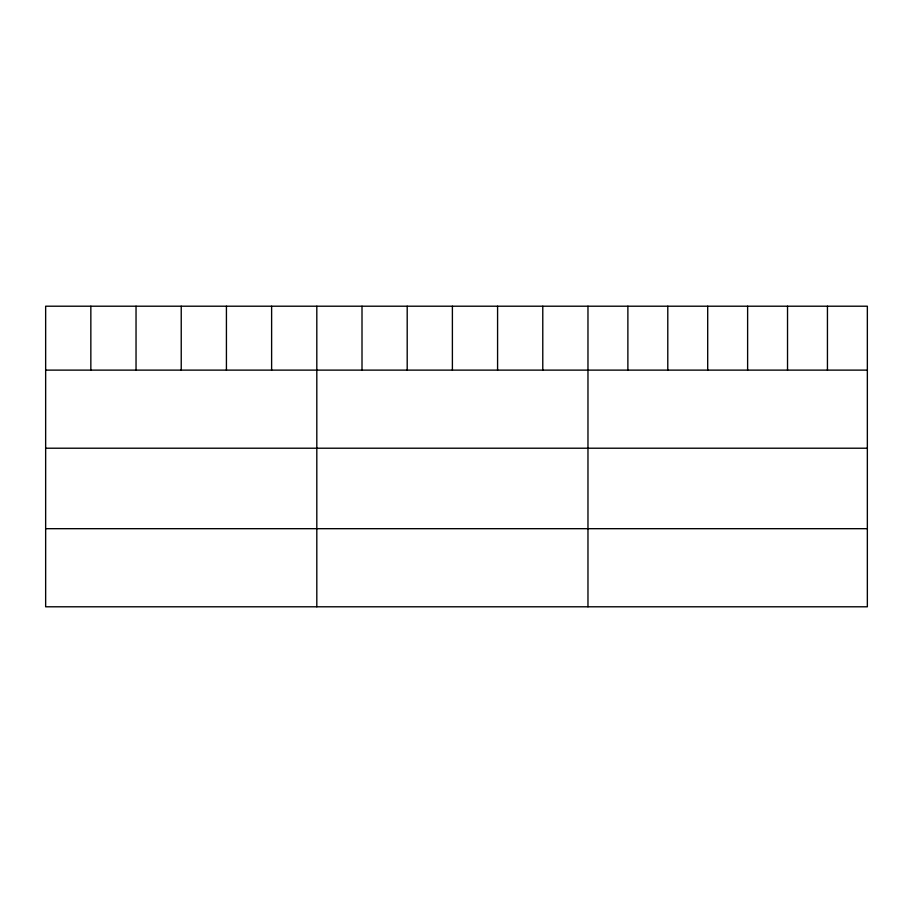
<?xml version="1.0" encoding="UTF-8"?>
<svg xmlns="http://www.w3.org/2000/svg" width="913" height="913" viewBox="0 0 913 913"><rect width="100%" height="100%" fill="white"/><g stroke="black" fill="none" stroke-linecap="round" stroke-linejoin="round"><path stroke-width="1.37" d="M867.35 370.119L867.35 606.791L45.65 606.791L45.65 306.209L867.35 306.209L867.35 370.119L45.65 370.119M45.65 448.215L867.35 448.215M45.65 528.684L867.35 528.684M827.44 306.209L827.44 370.119M787.531 306.209L787.531 370.119M747.621 306.209L747.621 370.119M707.701 306.209L707.701 370.119M667.791 306.209L667.791 370.119M627.882 306.209L627.882 370.119M587.972 306.209L587.972 606.791M542.779 306.209L542.779 370.119M497.585 306.209L497.585 370.119M452.392 306.209L452.392 370.119M407.198 306.209L407.198 370.119M362.005 306.209L362.005 370.119M316.811 306.209L316.811 606.791M271.618 306.209L271.618 370.119M226.424 306.209L226.424 370.119M181.231 306.209L181.231 370.119M136.037 306.209L136.037 370.119M90.844 306.209L90.844 370.119"/></g></svg>
